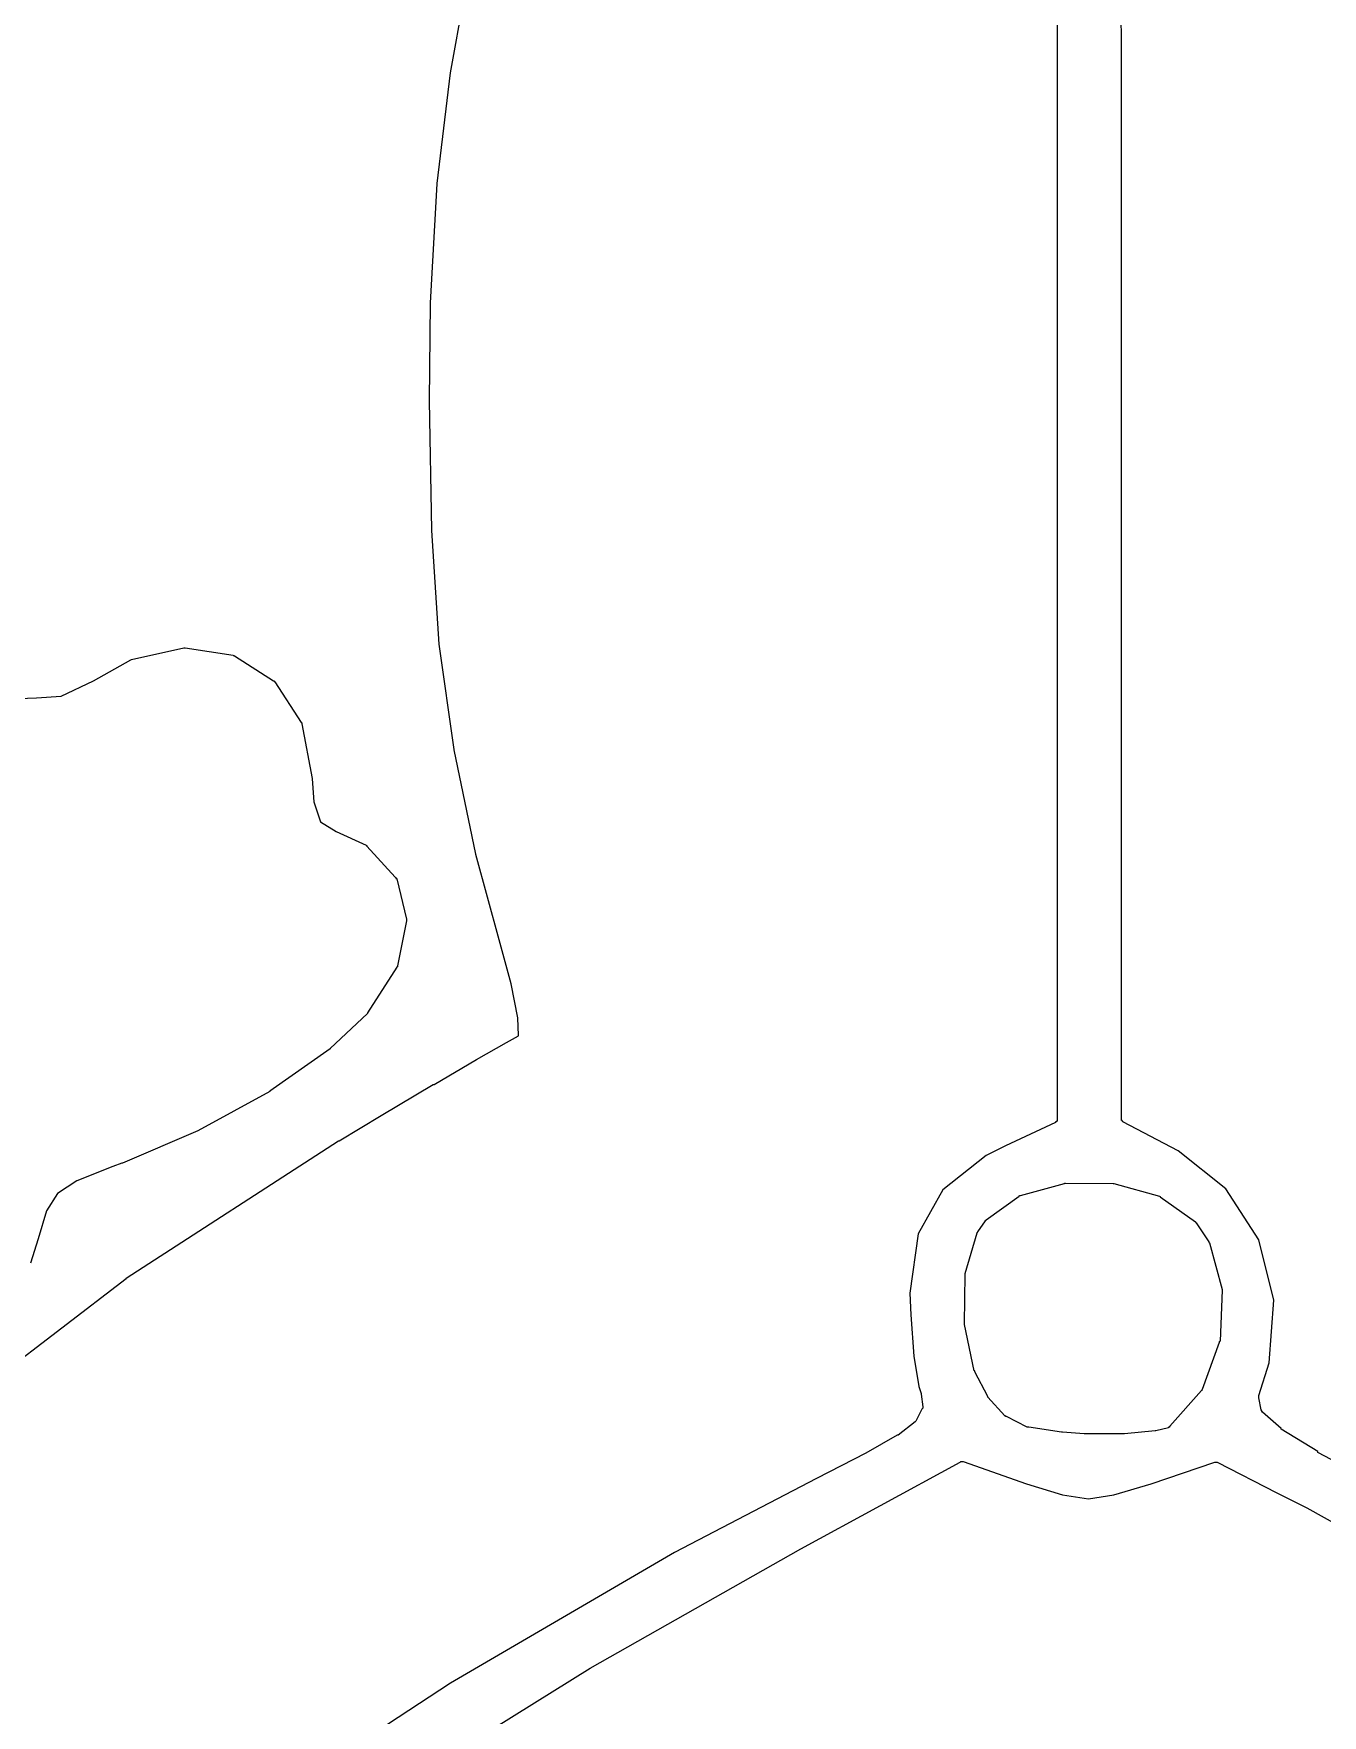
# Model space of a CAD drawing. Extents: x 99.9 to 130.1, y -164.7 to -96.1.
# Drawn here: x 113.587 to 115.312, y -100.569 to -98.318 of the extents above; entities that cross this region are included whole.
import ezdxf

# ---------------------------------------------------------------- set-up
doc = ezdxf.new("R2010")
doc.units = 0
doc.layers.add('BLACK', color=7, linetype='CONTINUOUS')

msp = doc.modelspace()

# ---------------------------------------------------------------- linework, layer by layer
at = {"layer": 'BLACK', "linetype": 'CONTINUOUS'}
for p, q in [((115.043, -98.3517), (115.042, -98.1282)), ((114.145, -98.3701), (114.172, -98.2224)), ((114.957, -98.284), (114.957, -98.5282)), ((115.043, -98.5266), (115.043, -98.3517)), ((115.043, -98.3517), (115.043, -98.3517)), ((114.127, -98.5184), (114.145, -98.3704)), ((114.145, -98.3702), (114.145, -98.3701)), ((114.145, -98.3703), (114.145, -98.3702)), ((114.145, -98.3704), (114.145, -98.3703)), ((114.118, -98.6783), (114.127, -98.5187)), ((114.127, -98.5185), (114.127, -98.5184)), ((114.127, -98.5186), (114.127, -98.5185)), ((114.127, -98.5187), (114.127, -98.5186)), ((114.957, -98.5282), (114.957, -99.7707)), ((115.043, -99.7699), (115.043, -98.5266)), ((114.117, -98.8093), (114.118, -98.6785)), ((114.118, -98.6784), (114.118, -98.6783)), ((114.118, -98.6783), (114.118, -98.6783)), ((114.118, -98.6785), (114.118, -98.6784)), ((114.117, -98.8094), (114.117, -98.8093)), ((114.117, -98.8093), (114.117, -98.8093)), ((114.117, -98.8095), (114.117, -98.8094)), ((114.12, -98.9826), (114.117, -98.8095)), ((114.12, -98.9827), (114.12, -98.9826)), ((114.12, -98.9828), (114.12, -98.9827)), ((114.12, -98.9829), (114.12, -98.9828)), ((114.13, -99.1349), (114.12, -98.9829)), ((113.718, -99.1556), (113.788, -99.14)), ((113.788, -99.14), (113.788, -99.1399)), ((113.788, -99.1399), (113.789, -99.1399)), ((113.789, -99.1399), (113.789, -99.1398)), ((113.789, -99.1398), (113.789, -99.1398)), ((113.789, -99.1398), (113.789, -99.1398)), ((113.789, -99.1398), (113.79, -99.1399)), ((113.79, -99.1399), (113.79, -99.1399)), ((113.79, -99.1399), (113.854, -99.15)), ((114.13, -99.135), (114.13, -99.1349)), ((114.13, -99.1352), (114.13, -99.135)), ((114.13, -99.1353), (114.13, -99.1352)), ((114.15, -99.2761), (114.13, -99.1353)), ((113.667, -99.1842), (113.717, -99.1561)), ((113.717, -99.1559), (113.718, -99.1558)), ((113.717, -99.156), (113.717, -99.1559)), ((113.717, -99.1561), (113.717, -99.156)), ((113.717, -99.1561), (113.717, -99.1561)), ((113.718, -99.1557), (113.718, -99.1556)), ((113.718, -99.1556), (113.718, -99.1556)), ((113.718, -99.1558), (113.718, -99.1557)), ((113.854, -99.15), (113.854, -99.15)), ((113.854, -99.15), (113.854, -99.15)), ((113.854, -99.15), (113.854, -99.15)), ((113.854, -99.15), (113.854, -99.1501)), ((113.854, -99.1501), (113.855, -99.1502)), ((113.855, -99.1502), (113.855, -99.1502)), ((113.855, -99.1502), (113.855, -99.1502)), ((113.855, -99.1502), (113.855, -99.1504)), ((113.855, -99.1504), (113.856, -99.1507)), ((113.856, -99.1507), (113.856, -99.1507)), ((113.856, -99.1507), (113.856, -99.1507)), ((113.856, -99.1507), (113.908, -99.1841)), ((113.624, -99.2048), (113.667, -99.1842)), ((113.908, -99.1841), (113.908, -99.1841)), ((113.908, -99.1841), (113.908, -99.1841)), ((113.908, -99.1841), (113.908, -99.1842)), ((113.908, -99.1842), (113.909, -99.1844)), ((113.909, -99.1844), (113.909, -99.1847)), ((113.909, -99.1847), (113.909, -99.1848)), ((113.909, -99.1848), (113.909, -99.1848)), ((113.909, -99.1848), (113.909, -99.1851)), ((113.909, -99.1851), (113.91, -99.1855)), ((113.91, -99.1855), (113.91, -99.1855)), ((113.91, -99.1855), (113.91, -99.1855)), ((113.91, -99.1855), (113.945, -99.2399)), ((113.543, -99.2086), (113.591, -99.2069)), ((113.591, -99.2069), (113.624, -99.2048)), ((113.945, -99.2399), (113.945, -99.2399)), ((113.945, -99.2399), (113.945, -99.2399)), ((113.945, -99.2399), (113.945, -99.2399)), ((113.945, -99.2399), (113.945, -99.24)), ((113.945, -99.24), (113.946, -99.2404)), ((113.946, -99.2404), (113.946, -99.2408)), ((113.946, -99.2408), (113.946, -99.2408)), ((113.946, -99.2408), (113.946, -99.2408)), ((113.946, -99.2408), (113.946, -99.2412)), ((113.946, -99.2412), (113.946, -99.2417)), ((113.946, -99.2417), (113.96, -99.3147)), ((114.15, -99.2763), (114.15, -99.2761)), ((114.15, -99.2764), (114.15, -99.2763)), ((114.15, -99.2765), (114.15, -99.2764)), ((114.179, -99.4162), (114.15, -99.2765)), ((113.96, -99.3147), (113.96, -99.3147)), ((113.96, -99.3147), (113.96, -99.315)), ((113.96, -99.315), (113.96, -99.3153)), ((113.96, -99.3153), (113.962, -99.3462)), ((113.962, -99.3462), (113.971, -99.373)), ((113.971, -99.373), (113.992, -99.3858)), ((113.992, -99.3858), (114.032, -99.4042)), ((114.032, -99.4042), (114.032, -99.4042)), ((114.032, -99.4042), (114.032, -99.4045)), ((114.032, -99.4045), (114.033, -99.4047)), ((114.033, -99.4047), (114.033, -99.4047)), ((114.033, -99.4047), (114.033, -99.4047)), ((114.033, -99.4047), (114.033, -99.4051)), ((114.033, -99.4051), (114.033, -99.4053)), ((114.033, -99.4053), (114.033, -99.4054)), ((114.033, -99.4054), (114.033, -99.4054)), ((114.033, -99.4054), (114.033, -99.4054)), ((114.033, -99.4054), (114.071, -99.447)), ((114.179, -99.4163), (114.179, -99.4162)), ((114.179, -99.4164), (114.179, -99.4163)), ((114.179, -99.4165), (114.179, -99.4164)), ((114.21, -99.5308), (114.179, -99.4165)), ((114.071, -99.447), (114.071, -99.4471)), ((114.071, -99.4471), (114.072, -99.4473)), ((114.072, -99.4473), (114.072, -99.4474)), ((114.072, -99.4474), (114.072, -99.4477)), ((114.072, -99.4477), (114.072, -99.4479)), ((114.072, -99.4479), (114.072, -99.4481)), ((114.072, -99.4481), (114.072, -99.4483)), ((114.072, -99.4483), (114.072, -99.4485)), ((114.072, -99.4485), (114.072, -99.4488)), ((114.072, -99.4488), (114.073, -99.449)), ((114.073, -99.449), (114.073, -99.4492)), ((114.073, -99.4492), (114.086, -99.5031)), ((114.086, -99.5053), (114.074, -99.5658)), ((114.086, -99.5031), (114.086, -99.5032)), ((114.086, -99.5032), (114.086, -99.5033)), ((114.086, -99.5033), (114.086, -99.5034)), ((114.086, -99.5034), (114.086, -99.5038)), ((114.086, -99.5038), (114.086, -99.5042)), ((114.086, -99.5042), (114.086, -99.5043)), ((114.086, -99.5043), (114.086, -99.5044)), ((114.086, -99.5044), (114.086, -99.5047)), ((114.086, -99.5047), (114.086, -99.5051)), ((114.086, -99.5051), (114.086, -99.5052)), ((114.086, -99.5052), (114.086, -99.5053)), ((114.21, -99.5309), (114.21, -99.5308)), ((114.226, -99.5897), (114.21, -99.5309)), ((114.073, -99.5675), (114.034, -99.6287)), ((114.074, -99.5668), (114.073, -99.5671)), ((114.073, -99.5671), (114.073, -99.5675)), ((114.074, -99.5658), (114.074, -99.5659)), ((114.074, -99.5659), (114.074, -99.5662)), ((114.074, -99.5662), (114.074, -99.5666)), ((114.074, -99.5666), (114.074, -99.5667)), ((114.074, -99.5667), (114.074, -99.5668)), ((114.235, -99.6352), (114.226, -99.5897)), ((114.034, -99.6297), (113.984, -99.6762)), ((114.034, -99.6287), (114.034, -99.6288)), ((114.034, -99.6288), (114.034, -99.6289)), ((114.034, -99.6289), (114.034, -99.629)), ((114.034, -99.629), (114.034, -99.6293)), ((114.034, -99.6293), (114.034, -99.6296)), ((114.034, -99.6296), (114.034, -99.6296)), ((114.034, -99.6296), (114.034, -99.6297)), ((114.236, -99.6591), (114.235, -99.6352)), ((113.984, -99.6766), (113.903, -99.7335)), ((113.984, -99.6762), (113.984, -99.6762)), ((113.984, -99.6762), (113.984, -99.6764)), ((113.984, -99.6764), (113.984, -99.6766)), ((114.18, -99.691), (114.22, -99.6682)), ((114.22, -99.6681), (114.236, -99.6595)), ((114.22, -99.6682), (114.22, -99.6681)), ((114.22, -99.6681), (114.22, -99.6681)), ((114.22, -99.6682), (114.22, -99.6682)), ((114.236, -99.6595), (114.236, -99.6591)), ((114.123, -99.7246), (114.18, -99.691)), ((114.18, -99.691), (114.18, -99.691)), ((114.18, -99.691), (114.18, -99.691)), ((114.052, -99.7661), (114.122, -99.7246)), ((114.122, -99.7246), (114.123, -99.7246)), ((113.903, -99.7338), (113.807, -99.7865)), ((113.903, -99.7335), (113.903, -99.7336)), ((113.903, -99.7336), (113.903, -99.7337)), ((113.903, -99.7337), (113.903, -99.7338)), ((113.996, -99.7999), (114.052, -99.7662)), ((114.052, -99.7662), (114.052, -99.7661)), ((114.957, -99.7707), (114.957, -99.7711)), ((115.043, -99.7701), (115.043, -99.7699)), ((115.043, -99.7703), (115.043, -99.7701)), ((115.043, -99.7706), (115.043, -99.7703)), ((115.043, -99.7708), (115.043, -99.7706)), ((115.043, -99.7711), (115.043, -99.7708)), ((113.807, -99.7867), (113.706, -99.8297)), ((113.807, -99.7865), (113.807, -99.7865)), ((113.807, -99.7865), (113.807, -99.7866)), ((113.807, -99.7866), (113.807, -99.7867)), ((114.955, -99.7752), (114.888, -99.8065)), ((114.956, -99.7744), (114.955, -99.7747)), ((114.955, -99.7747), (114.955, -99.7747)), ((114.955, -99.7747), (114.955, -99.7748)), ((114.955, -99.7748), (114.955, -99.775)), ((114.955, -99.775), (114.955, -99.7752)), ((114.957, -99.7735), (114.956, -99.7737)), ((114.956, -99.7737), (114.956, -99.774)), ((114.956, -99.774), (114.956, -99.7741)), ((114.956, -99.7741), (114.956, -99.7742)), ((114.956, -99.7742), (114.956, -99.7744)), ((114.957, -99.7711), (114.957, -99.7714)), ((114.957, -99.7714), (114.957, -99.7715)), ((114.957, -99.7715), (114.957, -99.7717)), ((114.957, -99.7717), (114.957, -99.772)), ((114.957, -99.772), (114.957, -99.7723)), ((114.957, -99.7723), (114.957, -99.7725)), ((114.957, -99.7725), (114.957, -99.7726)), ((114.957, -99.7726), (114.957, -99.7729)), ((114.957, -99.7729), (114.957, -99.7732)), ((114.957, -99.7732), (114.957, -99.7733)), ((114.957, -99.7733), (114.957, -99.7735)), ((115.043, -99.7713), (115.043, -99.7711)), ((115.043, -99.7715), (115.043, -99.7713)), ((115.043, -99.7718), (115.043, -99.7715)), ((115.043, -99.772), (115.043, -99.7718)), ((115.043, -99.7722), (115.043, -99.772)), ((115.043, -99.7724), (115.043, -99.7722)), ((115.043, -99.7726), (115.043, -99.7724)), ((115.044, -99.7728), (115.043, -99.7726)), ((115.044, -99.773), (115.044, -99.7728)), ((115.044, -99.7732), (115.044, -99.773)), ((115.044, -99.7734), (115.044, -99.7732)), ((115.044, -99.7735), (115.044, -99.7734)), ((115.044, -99.7737), (115.044, -99.7735)), ((115.045, -99.7738), (115.044, -99.7737)), ((115.045, -99.774), (115.045, -99.7738)), ((115.045, -99.7741), (115.045, -99.774)), ((115.045, -99.7743), (115.045, -99.7741)), ((115.119, -99.8133), (115.045, -99.7743)), ((115.045, -99.7743), (115.045, -99.7743)), ((113.711, -99.9837), (113.995, -99.8)), ((113.995, -99.8), (113.995, -99.7999)), ((113.995, -99.7999), (113.996, -99.7999)), ((113.996, -99.7999), (113.996, -99.7999)), ((114.888, -99.8065), (114.862, -99.8197)), ((115.183, -99.8641), (115.119, -99.8133)), ((113.693, -99.8343), (113.645, -99.8533)), ((113.705, -99.8298), (113.693, -99.8343)), ((113.706, -99.8298), (113.705, -99.8298)), ((113.705, -99.8298), (113.705, -99.8298)), ((113.706, -99.8297), (113.706, -99.8298)), ((114.862, -99.8197), (114.804, -99.8655)), ((113.645, -99.8533), (113.619, -99.8706)), ((114.908, -99.873), (114.967, -99.8569)), ((114.967, -99.8569), (114.967, -99.8568)), ((114.967, -99.8568), (114.967, -99.8568)), ((114.967, -99.8568), (114.968, -99.8568)), ((114.967, -99.8569), (114.967, -99.8569)), ((114.967, -99.8569), (114.967, -99.8569)), ((114.968, -99.8568), (114.968, -99.8567)), ((114.968, -99.8567), (115.032, -99.8569)), ((114.968, -99.8568), (114.968, -99.8568)), ((115.032, -99.8569), (115.032, -99.8569)), ((115.032, -99.8569), (115.032, -99.8569)), ((115.032, -99.8569), (115.033, -99.8569)), ((115.033, -99.8569), (115.033, -99.857)), ((115.033, -99.857), (115.033, -99.857)), ((115.033, -99.857), (115.033, -99.8571)), ((115.033, -99.8571), (115.033, -99.8571)), ((115.033, -99.8571), (115.094, -99.8739)), ((113.619, -99.8706), (113.604, -99.8936)), ((114.804, -99.8655), (114.771, -99.9245)), ((114.862, -99.9057), (114.906, -99.8738)), ((114.906, -99.8735), (114.907, -99.8733)), ((114.906, -99.8737), (114.906, -99.8735)), ((114.906, -99.8738), (114.906, -99.8737)), ((114.907, -99.8731), (114.908, -99.873)), ((114.907, -99.8732), (114.907, -99.8731)), ((114.907, -99.8733), (114.907, -99.8732)), ((114.907, -99.8733), (114.907, -99.8733)), ((115.094, -99.8739), (115.094, -99.8739)), ((115.094, -99.8739), (115.094, -99.8741)), ((115.094, -99.8741), (115.094, -99.8742)), ((115.094, -99.8742), (115.095, -99.8743)), ((115.095, -99.8743), (115.095, -99.8743)), ((115.095, -99.8743), (115.095, -99.8745)), ((115.095, -99.8745), (115.095, -99.8747)), ((115.095, -99.8747), (115.142, -99.9085)), ((115.227, -99.9326), (115.183, -99.8641)), ((113.604, -99.8936), (113.593, -99.9311)), ((114.862, -99.9059), (114.862, -99.9057)), ((114.862, -99.9061), (114.862, -99.9059)), ((114.771, -99.9245), (114.76, -100.004)), ((114.834, -99.9776), (114.85, -99.9231)), ((114.85, -99.9225), (114.851, -99.9223)), ((114.85, -99.9228), (114.85, -99.9225)), ((114.85, -99.923), (114.85, -99.9228)), ((114.85, -99.9231), (114.85, -99.923)), ((114.851, -99.9217), (114.861, -99.9069)), ((114.851, -99.9219), (114.851, -99.9217)), ((114.851, -99.9221), (114.851, -99.9219)), ((114.851, -99.9223), (114.851, -99.9221)), ((114.861, -99.9063), (114.862, -99.9062)), ((114.861, -99.9066), (114.861, -99.9063)), ((114.861, -99.9068), (114.861, -99.9066)), ((114.861, -99.9069), (114.861, -99.9068)), ((114.862, -99.9062), (114.862, -99.9061)), ((115.142, -99.9085), (115.142, -99.9086)), ((115.142, -99.9086), (115.142, -99.9088)), ((115.142, -99.9088), (115.142, -99.9091)), ((115.142, -99.9091), (115.143, -99.9092)), ((115.143, -99.9092), (115.143, -99.9092)), ((115.143, -99.9092), (115.143, -99.9095)), ((115.143, -99.9095), (115.143, -99.9098)), ((115.143, -99.9098), (115.16, -99.9352)), ((113.593, -99.9312), (113.583, -99.9638)), ((113.593, -99.9311), (113.593, -99.9311)), ((113.593, -99.9311), (113.593, -99.9311)), ((113.593, -99.9311), (113.593, -99.9312)), ((115.16, -99.9352), (115.16, -99.9353)), ((115.16, -99.9353), (115.16, -99.9355)), ((115.16, -99.9355), (115.16, -99.9357)), ((115.16, -99.9357), (115.16, -99.9359)), ((115.16, -99.9359), (115.16, -99.9361)), ((115.16, -99.9361), (115.161, -99.9364)), ((115.161, -99.9364), (115.161, -99.9366)), ((115.161, -99.9366), (115.178, -99.9988)), ((115.247, -100.013), (115.227, -99.9326)), ((113.457, -100.179), (113.711, -99.984)), ((113.711, -99.9838), (113.711, -99.9837)), ((113.711, -99.9839), (113.711, -99.9838)), ((113.711, -99.984), (113.711, -99.9839)), ((114.833, -100.045), (114.834, -99.9789)), ((114.834, -99.9777), (114.834, -99.9776)), ((114.834, -99.9778), (114.834, -99.9777)), ((114.834, -99.9782), (114.834, -99.9778)), ((114.834, -99.9785), (114.834, -99.9782)), ((114.834, -99.9787), (114.834, -99.9785)), ((114.834, -99.9788), (114.834, -99.9787)), ((114.834, -99.9789), (114.834, -99.9788)), ((114.76, -100.004), (114.761, -100.033)), ((115.178, -100), (115.175, -100.068)), ((115.178, -99.9988), (115.178, -99.9989)), ((115.178, -99.9989), (115.178, -99.9992)), ((115.178, -99.9992), (115.178, -99.9994)), ((115.178, -99.9994), (115.178, -99.9996)), ((115.178, -99.9996), (115.178, -99.9998)), ((115.178, -99.9998), (115.178, -100)), ((115.178, -100), (115.178, -100)), ((115.241, -100.097), (115.247, -100.013)), ((114.761, -100.033), (114.765, -100.088)), ((114.833, -100.046), (114.833, -100.045)), ((114.833, -100.045), (114.833, -100.045)), ((114.833, -100.045), (114.833, -100.045)), ((114.833, -100.045), (114.833, -100.045)), ((114.846, -100.108), (114.833, -100.046)), ((114.833, -100.046), (114.833, -100.046)), ((114.833, -100.046), (114.833, -100.046)), ((114.833, -100.046), (114.833, -100.046)), ((115.174, -100.07), (115.151, -100.133)), ((115.175, -100.068), (115.174, -100.069)), ((115.174, -100.069), (115.174, -100.069)), ((115.174, -100.069), (115.174, -100.069)), ((115.174, -100.069), (115.174, -100.069)), ((115.174, -100.069), (115.174, -100.07)), ((115.174, -100.07), (115.174, -100.07)), ((115.175, -100.068), (115.175, -100.068)), ((114.765, -100.088), (114.772, -100.129)), ((114.847, -100.108), (114.846, -100.108)), ((114.846, -100.108), (114.846, -100.108)), ((114.846, -100.108), (114.846, -100.108)), ((114.847, -100.109), (114.847, -100.108)), ((115.227, -100.141), (115.241, -100.097)), ((114.772, -100.129), (114.775, -100.138)), ((114.864, -100.142), (114.847, -100.109)), ((114.847, -100.109), (114.847, -100.109)), ((114.847, -100.109), (114.847, -100.109)), ((114.847, -100.109), (114.847, -100.109)), ((114.775, -100.138), (114.775, -100.138)), ((114.775, -100.138), (114.775, -100.138)), ((114.775, -100.138), (114.775, -100.139)), ((114.775, -100.139), (114.777, -100.156)), ((114.864, -100.143), (114.864, -100.142)), ((114.864, -100.142), (114.864, -100.142)), ((114.864, -100.142), (114.864, -100.142)), ((114.864, -100.142), (114.864, -100.142)), ((114.887, -100.168), (114.864, -100.143)), ((114.864, -100.143), (114.864, -100.143)), ((114.864, -100.143), (114.864, -100.143)), ((114.864, -100.143), (114.864, -100.143)), ((115.15, -100.134), (115.108, -100.182)), ((115.151, -100.133), (115.15, -100.134)), ((115.15, -100.134), (115.15, -100.134)), ((115.15, -100.134), (115.15, -100.134)), ((115.15, -100.134), (115.15, -100.134)), ((115.15, -100.134), (115.15, -100.134)), ((115.151, -100.133), (115.151, -100.133)), ((115.151, -100.133), (115.151, -100.133)), ((115.227, -100.142), (115.227, -100.141)), ((115.227, -100.143), (115.227, -100.142)), ((115.227, -100.142), (115.227, -100.142)), ((115.227, -100.142), (115.227, -100.142)), ((115.227, -100.142), (115.227, -100.142)), ((115.227, -100.144), (115.227, -100.143)), ((115.227, -100.143), (115.227, -100.143)), ((115.227, -100.143), (115.227, -100.143)), ((115.227, -100.143), (115.227, -100.143)), ((115.23, -100.16), (115.227, -100.144)), ((115.227, -100.144), (115.227, -100.144)), ((115.227, -100.144), (115.227, -100.144)), ((114.767, -100.176), (114.744, -100.194)), ((114.768, -100.175), (114.767, -100.176)), ((114.767, -100.176), (114.767, -100.176)), ((114.767, -100.176), (114.767, -100.176)), ((114.767, -100.176), (114.767, -100.176)), ((114.767, -100.176), (114.767, -100.176)), ((114.767, -100.176), (114.767, -100.176)), ((114.767, -100.176), (114.767, -100.176)), ((114.776, -100.159), (114.768, -100.175)), ((114.768, -100.175), (114.768, -100.175)), ((114.768, -100.175), (114.768, -100.175)), ((114.768, -100.175), (114.768, -100.175)), ((114.768, -100.175), (114.768, -100.175)), ((114.777, -100.158), (114.776, -100.159)), ((114.776, -100.159), (114.776, -100.159)), ((114.776, -100.159), (114.776, -100.159)), ((114.776, -100.159), (114.776, -100.159)), ((114.776, -100.159), (114.776, -100.159)), ((114.777, -100.156), (114.777, -100.156)), ((114.777, -100.156), (114.777, -100.157)), ((114.777, -100.157), (114.777, -100.157)), ((114.777, -100.157), (114.777, -100.157)), ((114.777, -100.157), (114.777, -100.157)), ((114.777, -100.157), (114.777, -100.158)), ((114.777, -100.158), (114.777, -100.158)), ((114.777, -100.158), (114.777, -100.158)), ((114.777, -100.158), (114.777, -100.158)), ((114.888, -100.168), (114.887, -100.168)), ((114.888, -100.169), (114.888, -100.168)), ((114.889, -100.169), (114.888, -100.169)), ((114.888, -100.169), (114.888, -100.169)), ((114.888, -100.169), (114.888, -100.169)), ((114.917, -100.183), (114.889, -100.169)), ((114.889, -100.169), (114.889, -100.169)), ((114.889, -100.169), (114.889, -100.169)), ((115.23, -100.161), (115.23, -100.16)), ((115.231, -100.161), (115.23, -100.161)), ((115.23, -100.161), (115.23, -100.161)), ((115.231, -100.162), (115.231, -100.161)), ((115.231, -100.161), (115.231, -100.161)), ((115.231, -100.161), (115.231, -100.161)), ((115.231, -100.161), (115.231, -100.161)), ((115.232, -100.163), (115.231, -100.162)), ((115.231, -100.162), (115.231, -100.162)), ((115.231, -100.162), (115.231, -100.162)), ((115.231, -100.162), (115.231, -100.162)), ((115.257, -100.185), (115.232, -100.163)), ((115.232, -100.163), (115.232, -100.163)), ((115.232, -100.163), (115.232, -100.163)), ((115.232, -100.163), (115.232, -100.163)), ((115.232, -100.163), (115.232, -100.163)), ((114.743, -100.194), (114.701, -100.218)), ((114.744, -100.194), (114.743, -100.194)), ((114.743, -100.194), (114.743, -100.194)), ((114.744, -100.194), (114.744, -100.194)), ((114.918, -100.183), (114.917, -100.183)), ((114.919, -100.183), (114.918, -100.183)), ((114.918, -100.183), (114.918, -100.183)), ((114.918, -100.183), (114.918, -100.183)), ((114.918, -100.183), (114.918, -100.183)), ((114.963, -100.19), (114.919, -100.183)), ((114.919, -100.183), (114.919, -100.183)), ((114.919, -100.183), (114.919, -100.183)), ((114.964, -100.19), (114.963, -100.19)), ((114.993, -100.192), (114.964, -100.19)), ((114.964, -100.19), (114.964, -100.19)), ((114.964, -100.19), (114.964, -100.19)), ((114.994, -100.192), (114.993, -100.192)), ((114.993, -100.192), (114.993, -100.192)), ((115.047, -100.192), (114.994, -100.192)), ((114.994, -100.192), (114.994, -100.192)), ((115.088, -100.188), (115.047, -100.192)), ((115.047, -100.192), (115.047, -100.192)), ((115.047, -100.192), (115.047, -100.192)), ((115.047, -100.192), (115.047, -100.192)), ((115.089, -100.188), (115.088, -100.188)), ((115.106, -100.184), (115.089, -100.188)), ((115.089, -100.188), (115.089, -100.188)), ((115.089, -100.188), (115.089, -100.188)), ((115.089, -100.188), (115.089, -100.188)), ((115.089, -100.188), (115.089, -100.188)), ((115.089, -100.188), (115.089, -100.188)), ((115.107, -100.183), (115.106, -100.183)), ((115.106, -100.183), (115.106, -100.183)), ((115.106, -100.183), (115.106, -100.183)), ((115.106, -100.183), (115.106, -100.183)), ((115.106, -100.183), (115.106, -100.184)), ((115.108, -100.182), (115.107, -100.183)), ((115.107, -100.183), (115.107, -100.183)), ((115.107, -100.183), (115.107, -100.183)), ((115.107, -100.183), (115.107, -100.183)), ((115.108, -100.182), (115.108, -100.182)), ((115.108, -100.182), (115.108, -100.182)), ((115.257, -100.186), (115.257, -100.185)), ((115.306, -100.216), (115.257, -100.186)), ((115.257, -100.186), (115.257, -100.186)), ((115.257, -100.186), (115.257, -100.186)), ((114.701, -100.218), (114.635, -100.252)), ((114.701, -100.218), (114.701, -100.218)), ((114.701, -100.218), (114.701, -100.218)), ((114.701, -100.218), (114.701, -100.218)), ((115.306, -100.217), (115.306, -100.216)), ((115.351, -100.241), (115.306, -100.217)), ((115.306, -100.217), (115.306, -100.217)), ((115.306, -100.217), (115.306, -100.217)), ((114.614, -100.346), (114.827, -100.23)), ((114.827, -100.23), (114.828, -100.229)), ((114.827, -100.23), (114.827, -100.23)), ((114.827, -100.23), (114.827, -100.23)), ((114.827, -100.23), (114.827, -100.23)), ((114.827, -100.23), (114.827, -100.23)), ((114.828, -100.229), (114.828, -100.229)), ((114.828, -100.229), (114.828, -100.229)), ((114.828, -100.229), (114.828, -100.229)), ((114.828, -100.229), (114.828, -100.229)), ((114.828, -100.229), (114.829, -100.229)), ((114.829, -100.229), (114.829, -100.229)), ((114.829, -100.229), (114.829, -100.229)), ((114.829, -100.229), (114.829, -100.229)), ((114.829, -100.229), (114.83, -100.229)), ((114.83, -100.229), (114.83, -100.229)), ((114.83, -100.229), (114.83, -100.229)), ((114.83, -100.229), (114.83, -100.229)), ((114.83, -100.229), (114.83, -100.229)), ((114.83, -100.229), (114.831, -100.229)), ((114.831, -100.229), (114.916, -100.259)), ((115.083, -100.259), (115.168, -100.23)), ((115.168, -100.23), (115.168, -100.23)), ((115.168, -100.23), (115.169, -100.23)), ((115.169, -100.23), (115.17, -100.23)), ((115.17, -100.23), (115.171, -100.23)), ((115.171, -100.23), (115.171, -100.23)), ((115.171, -100.23), (115.171, -100.23)), ((115.171, -100.23), (115.251, -100.271)), ((114.635, -100.252), (114.445, -100.351)), ((114.916, -100.259), (114.964, -100.274)), ((115.033, -100.274), (115.083, -100.259)), ((114.964, -100.274), (114.999, -100.279)), ((114.999, -100.279), (115.033, -100.274)), ((115.251, -100.271), (115.251, -100.271)), ((115.251, -100.271), (115.251, -100.271)), ((115.251, -100.271), (115.291, -100.291)), ((115.291, -100.291), (115.291, -100.291)), ((115.291, -100.291), (115.291, -100.291)), ((115.291, -100.291), (115.291, -100.291)), ((115.291, -100.291), (115.398, -100.351)), ((114.445, -100.351), (114.145, -100.526)), ((114.332, -100.506), (114.614, -100.346)), ((114.614, -100.346), (114.614, -100.346)), ((114.614, -100.346), (114.614, -100.346)), ((114.614, -100.346), (114.614, -100.346)), ((114.074, -100.666), (114.332, -100.506)), ((114.332, -100.506), (114.332, -100.506)), ((114.332, -100.506), (114.332, -100.506)), ((114.332, -100.506), (114.332, -100.506)), ((114.145, -100.526), (113.85, -100.719))]:
    msp.add_line(p, q, dxfattribs=at)

doc.saveas('drawing.dxf')
